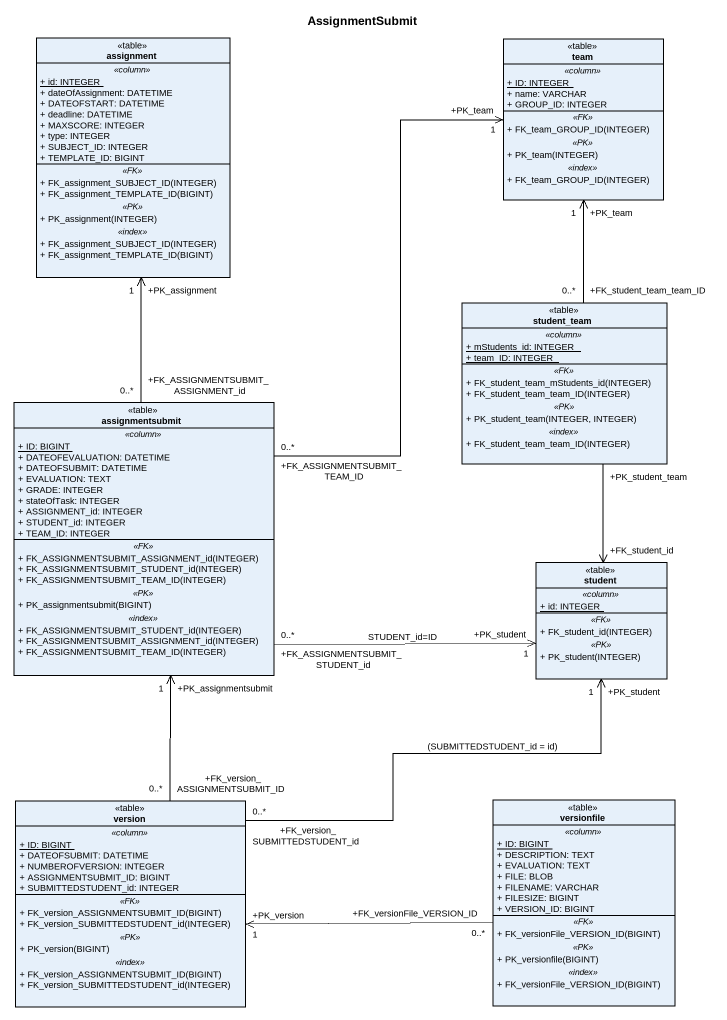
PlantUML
@startuml
title AssignmentSubmit
hide circle
hide empty members
skinparam classAttributeIconSize 0
class assignment <<table>> {
  .. <<column>> ..
  {static} + id: INTEGER
  + dateOfAssignment: DATETIME
  + DATEOFSTART: DATETIME
  + deadline: DATETIME
  + MAXSCORE: INTEGER
  + type: INTEGER
  + SUBJECT_ID: INTEGER
  + TEMPLATE_ID: BIGINT
  .. <<FK>> ..
  + FK_assignment_SUBJECT_ID(INTEGER)
  + FK_assignment_TEMPLATE_ID(BIGINT)
  .. <<PK>> ..
  + PK_assignment(INTEGER)
  .. <<index>> ..
  + FK_assignment_SUBJECT_ID(INTEGER)
  + FK_assignment_TEMPLATE_ID(BIGINT)
}
class team <<table>> {
  .. <<column>> ..
  {static} + ID: INTEGER
  + name: VARCHAR
  + GROUP_ID: INTEGER
  .. <<FK>> ..
  + FK_team_GROUP_ID(INTEGER)
  .. <<PK>> ..
  + PK_team(INTEGER)
  .. <<index>> ..
  + FK_team_GROUP_ID(INTEGER)
}
class student_team <<table>> {
  .. <<column>> ..
  {static} + mStudents_id: INTEGER
  {static} + team_ID: INTEGER
  .. <<FK>> ..
  + FK_student_team_mStudents_id(INTEGER)
  + FK_student_team_team_ID(INTEGER)
  .. <<PK>> ..
  + PK_student_team(INTEGER, INTEGER)
  .. <<index>> ..
  + FK_student_team_team_ID(INTEGER)
}
class assignmentsubmit <<table>> {
  .. <<column>> ..
  {static} + ID: BIGINT
  + DATEOFEVALUATION: DATETIME
  + DATEOFSUBMIT: DATETIME
  + EVALUATION: TEXT
  + GRADE: INTEGER
  + stateOfTask: INTEGER
  + ASSIGNMENT_id: INTEGER
  + STUDENT_id: INTEGER
  + TEAM_ID: INTEGER
  .. <<FK>> ..
  + FK_ASSIGNMENTSUBMIT_ASSIGNMENT_id(INTEGER)
  + FK_ASSIGNMENTSUBMIT_STUDENT_id(INTEGER)
  + FK_ASSIGNMENTSUBMIT_TEAM_ID(INTEGER)
  .. <<PK>> ..
  + PK_assignmentsubmit(BIGINT)
  .. <<index>> ..
  + FK_ASSIGNMENTSUBMIT_STUDENT_id(INTEGER)
  + FK_ASSIGNMENTSUBMIT_ASSIGNMENT_id(INTEGER)
  + FK_ASSIGNMENTSUBMIT_TEAM_ID(INTEGER)
}
class student <<table>> {
  .. <<column>> ..
  {static} + id: INTEGER
  .. <<FK>> ..
  + FK_student_id(INTEGER)
  .. <<PK>> ..
  + PK_student(INTEGER)
}
class version <<table>> {
  .. <<column>> ..
  {static} + ID: BIGINT
  + DATEOFSUBMIT: DATETIME
  + NUMBEROFVERSION: INTEGER
  + ASSIGNMENTSUBMIT_ID: BIGINT
  + SUBMITTEDSTUDENT_id: INTEGER
  .. <<FK>> ..
  + FK_version_ASSIGNMENTSUBMIT_ID(BIGINT)
  + FK_version_SUBMITTEDSTUDENT_id(INTEGER)
  .. <<PK>> ..
  + PK_version(BIGINT)
  .. <<index>> ..
  + FK_version_ASSIGNMENTSUBMIT_ID(BIGINT)
  + FK_version_SUBMITTEDSTUDENT_id(INTEGER)
}
class versionfile <<table>> {
  .. <<column>> ..
  {static} + ID: BIGINT
  + DESCRIPTION: TEXT
  + EVALUATION: TEXT
  + FILE: BLOB
  + FILENAME: VARCHAR
  + FILESIZE: BIGINT
  + VERSION_ID: BIGINT
  .. <<FK>> ..
  + FK_versionFile_VERSION_ID(BIGINT)
  .. <<PK>> ..
  + PK_versionfile(BIGINT)
  .. <<index>> ..
  + FK_versionFile_VERSION_ID(BIGINT)
}
student_team "+FK_student_team_team_ID\n0..*" -up-> "+PK_team\n1" team
assignmentsubmit "+FK_ASSIGNMENTSUBMIT_ASSIGNMENT_id\n0..*" -up-> "+PK_assignment\n1" assignment
assignmentsubmit "+FK_ASSIGNMENTSUBMIT_TEAM_ID\n0..*" -up-> "+PK_team\n1" team
assignmentsubmit "+FK_ASSIGNMENTSUBMIT_STUDENT_id\n0..*" -right-> "+PK_student\n1" student : STUDENT_id=ID
student "+FK_student_id" <-up- "+PK_student_team" student_team
version "+FK_version_ASSIGNMENTSUBMIT_ID\n0..*" -up-> "+PK_assignmentsubmit\n1" assignmentsubmit
version "+FK_version_SUBMITTEDSTUDENT_id\n0..*" -up-> "+PK_student\n1" student : (SUBMITTEDSTUDENT_id = id)
versionfile "+FK_versionFile_VERSION_ID\n0..*" -left-> "+PK_version\n1" version
@enduml
